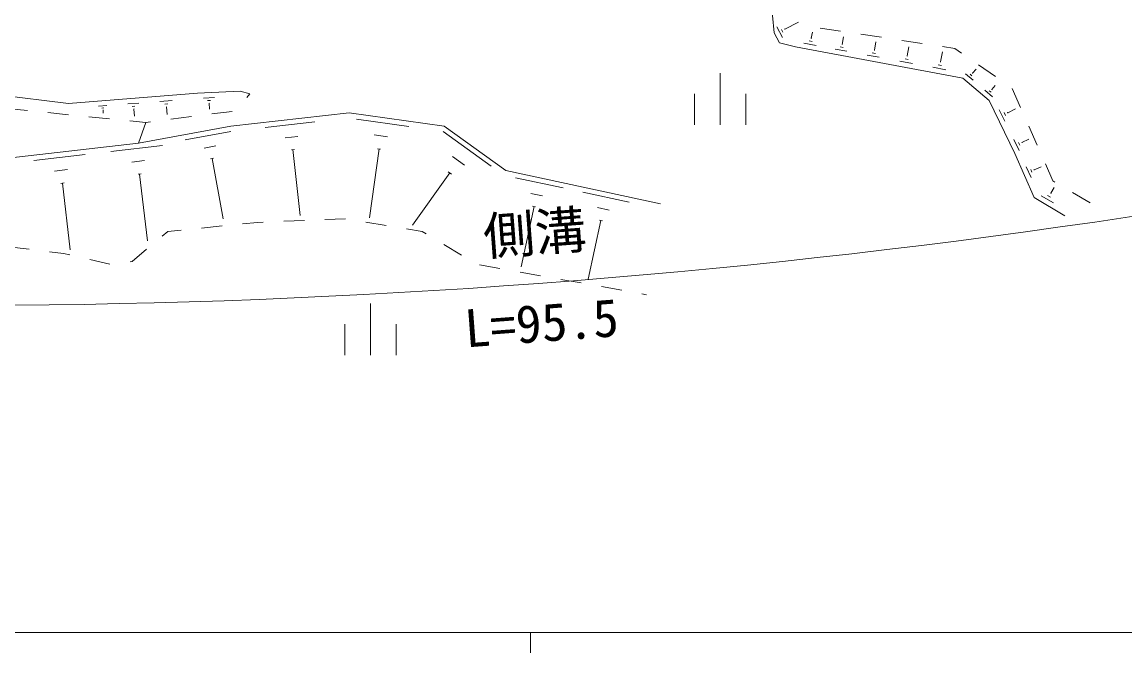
# Model space of a CAD drawing. Units: millimetres, scale not verified. Extents: x 40000 to 680000, y 20000 to 380000.
# Drawn here: x 143338 to 196832, y 204000 to 234615 of the extents above; entities that cross this region are included whole.
import ezdxf
from ezdxf.enums import TextEntityAlignment as Align

# ---------------------------------------------------------------- set-up
doc = ezdxf.new("R2010")
doc.units = ezdxf.units.MM
doc.header["$LTSCALE"] = 1000
for name, color, linetype, lineweight in [('M-BGD', 7, 'Continuous', 13), ('M-STR-HTXT', 7, 'Continuous', 13), ('M-TTL-BAND', 7, 'Continuous', 13)]:
    doc.layers.add(name, color=color, linetype=linetype, lineweight=lineweight)
doc.styles.add('@ＭＳ ゴシック', font='')
doc.styles.add('ＭＳ ゴシック', font='')
doc.styles.get('@ＭＳ ゴシック').set_extended_font_data('@MS Gothic')
doc.styles.get('ＭＳ ゴシック').set_extended_font_data('MS Gothic')

msp = doc.modelspace()

# ---------------------------------------------------------------- linework, layer by layer
at = {"layer": 'M-BGD'}
for p, q in [((179815, 234093), (179396, 238618)), ((179945, 234379), (180217, 233872)), ((180335, 234262), (180992, 234614)), ((183040, 234174), (182052, 234325)), ((179815, 234093), (180077, 233606)), ((180174, 234257), (180242, 234130)), ((180326, 234278), (180343, 234246)), ((181599, 233836), (181637, 233829)), ((181618, 233833), (181671, 234120)), ((183116, 233532), (183183, 233890)), ((185018, 233874), (184029, 234024)), ((180851, 233412), (180077, 233606)), ((188961, 231894), (180851, 233412)), ((181262, 233589), (181862, 233477)), ((181515, 233697), (181665, 233669)), ((182784, 233304), (183344, 233199)), ((183020, 233405), (183160, 233379)), ((183099, 233535), (183134, 233529)), ((184661, 233256), (184698, 233249)), ((184680, 233253), (184754, 233651)), ((186995, 233574), (186006, 233724)), ((186270, 232969), (186353, 233409)), ((188583, 233332), (187983, 233423)), ((188906, 233108), (188583, 233332)), ((184332, 233015), (184918, 232905)), ((184579, 233120), (184726, 233093)), ((185906, 232720), (186520, 232605)), ((186165, 232830), (186318, 232801)), ((186251, 232973), (186290, 232966)), ((187888, 232681), (187979, 233162)), ((187508, 232420), (188149, 232300)), ((187778, 232535), (187939, 232505)), ((187868, 232684), (187909, 232677)), ((189443, 232133), (189611, 232329)), ((190547, 231965), (189727, 232536)), ((177196, 229632), (177196, 232132)), ((190241, 230800), (188961, 231894)), ((189098, 232105), (189470, 231788)), ((189317, 232079), (189410, 232000)), ((189431, 232142), (189454, 232123)), ((140683, 231267), (145593, 230665)), ((145593, 230665), (151847, 231158)), ((151847, 231158), (153917, 231268)), ((154392, 231131), (153917, 231268)), ((154236, 230954), (154392, 231131)), ((175946, 229632), (175946, 231132)), ((178446, 229632), (178446, 231132)), ((190028, 231311), (190400, 230993)), ((190247, 231285), (190340, 231205)), ((190361, 231348), (190384, 231328)), ((190373, 231338), (190540, 231534)), ((191764, 230472), (191360, 231387)), ((147048, 230529), (147454, 230561)), ((148469, 230641), (149004, 230683)), ((150025, 230763), (150613, 230810)), ((150257, 230634), (150404, 230645)), ((152134, 230923), (152665, 230951)), ((152340, 230800), (152473, 230808)), ((152397, 230670), (152431, 230672)), ((152414, 230671), (152429, 230394)), ((191488, 228244), (190241, 230800)), ((142604, 230418), (143599, 230318)), ((144594, 230218), (145589, 230117)), ((147208, 230439), (147310, 230447)), ((147254, 230341), (147280, 230343)), ((147267, 230342), (147279, 230194)), ((148680, 230523), (148814, 230533)), ((148741, 230393), (148775, 230396)), ((148758, 230394), (148786, 230042)), ((150324, 230491), (150361, 230494)), ((150342, 230493), (150371, 230125)), ((152543, 230153), (153534, 230282)), ((153465, 229564), (159197, 230206)), ((159197, 230206), (163815, 229567)), ((190734, 230359), (191005, 229803)), ((190975, 230219), (191043, 230079)), ((191139, 230234), (191156, 230200)), ((191148, 230217), (191523, 230400)), ((146584, 230017), (147578, 229917)), ((148573, 229816), (149346, 229738)), ((148986, 228745), (149346, 229738)), ((148986, 228745), (153465, 229564)), ((149346, 229738), (149568, 229767)), ((150559, 229896), (151551, 230024)), ((155134, 229499), (157544, 229769)), ((159557, 229904), (162095, 229553)), ((163815, 229567), (166807, 227419)), ((192573, 228643), (192168, 229557)), ((151241, 228903), (153462, 229309)), ((156105, 228998), (156708, 229066)), ((160421, 229138), (161056, 229050)), ((163756, 229301), (166098, 227620)), ((142655, 228002), (148986, 228745)), ((147647, 228336), (150142, 228629)), ((152175, 228500), (152731, 228601)), ((156399, 228421), (156549, 228438)), ((156474, 228429), (156833, 225228)), ((160651, 228459), (160188, 225115)), ((160571, 228470), (160730, 228448)), ((191441, 228909), (191700, 228380)), ((191671, 228775), (191735, 228643)), ((191827, 228790), (191843, 228757)), ((191835, 228774), (192169, 228937)), ((143904, 227897), (146399, 228190)), ((148656, 227822), (149280, 227896)), ((152485, 227983), (152624, 228008)), ((152554, 227996), (153089, 225066)), ((164214, 228086), (164799, 227665)), ((191488, 228244), (192429, 226095)), ((144913, 227383), (145537, 227456)), ((166807, 227419), (174299, 225800)), ((192045, 227596), (192276, 227067)), ((192264, 227455), (192322, 227323)), ((192418, 227463), (192432, 227430)), ((192425, 227447), (192761, 227594)), ((193341, 226903), (192977, 227728)), ((148963, 227226), (149119, 227244)), ((149041, 227235), (149421, 224000)), ((164086, 227290), (162273, 224763)), ((164013, 227343), (164160, 227237)), ((167269, 227063), (169576, 226565)), ((193426, 226853), (193341, 226903)), ((145220, 226786), (145376, 226805)), ((145298, 226796), (145678, 223560)), ((168009, 226300), (168586, 226175)), ((170533, 226358), (172782, 225872)), ((193220, 226318), (193257, 226296)), ((193238, 226307), (193399, 226579)), ((195148, 225836), (194287, 226345)), ((192429, 226095), (193916, 225217)), ((192767, 226185), (193360, 225836)), ((193077, 226202), (193225, 226115)), ((168173, 225661), (167540, 222730)), ((168101, 225676), (168245, 225645)), ((171255, 225613), (171817, 225492)), ((152046, 224620), (153041, 224719)), ((154036, 224819), (154762, 224892)), ((154762, 224892), (155033, 224903)), ((156032, 224945), (157031, 224987)), ((158030, 225029), (159021, 225070)), ((159021, 225070), (159029, 225069)), ((160016, 224907), (161002, 224745)), ((171414, 224990), (170799, 222145)), ((171344, 225005), (171485, 224975)), ((150137, 224230), (150402, 224455)), ((150402, 224455), (151051, 224520)), ((161989, 224583), (162741, 224459)), ((162741, 224459), (162945, 224336)), ((142682, 223711), (143675, 223589)), ((163800, 223818), (164656, 223301)), ((144667, 223468), (145343, 223385)), ((145343, 223385), (145654, 223313)), ((146629, 223089), (147603, 222864)), ((148673, 222996), (149372, 223586)), ((148589, 222982), (148673, 222996)), ((165532, 222837), (166516, 222660)), ((167500, 222483), (168485, 222306)), ((169469, 222130), (170453, 221953)), ((171437, 221776), (172422, 221600)), ((160240, 218456), (160240, 220956)), ((173406, 221423), (173629, 221383)), ((158990, 218456), (158990, 219956)), ((161490, 218456), (161490, 219956))]:
    msp.add_line(p, q, dxfattribs=at)
at = {"layer": 'M-STR-HTXT'}
msp.add_arc((139701, 605216), 384357, 266.17915, 282.38126, dxfattribs=at)
at = {"layer": 'M-TTL-BAND'}
for p, q in [((40000, 205000), (579000, 205000)), ((168000, 205000), (168000, 204000))]:
    msp.add_line(p, q, dxfattribs=at)

# ---------------------------------------------------------------- texts
at = {"layer": 'M-STR-HTXT', "style": 'ＭＳ ゴシック'}
msp.add_text('側溝', height=1833, rotation=4.28, dxfattribs=at).set_placement((168313, 222927), align=Align.BOTTOM_CENTER)
at = {"layer": 'M-STR-HTXT', "style": '@ＭＳ ゴシック'}
msp.add_text('L=95.5', height=1833, rotation=4.28, dxfattribs=at).set_placement((168462, 220933), align=Align.TOP_CENTER)

doc.saveas('drawing.dxf')
